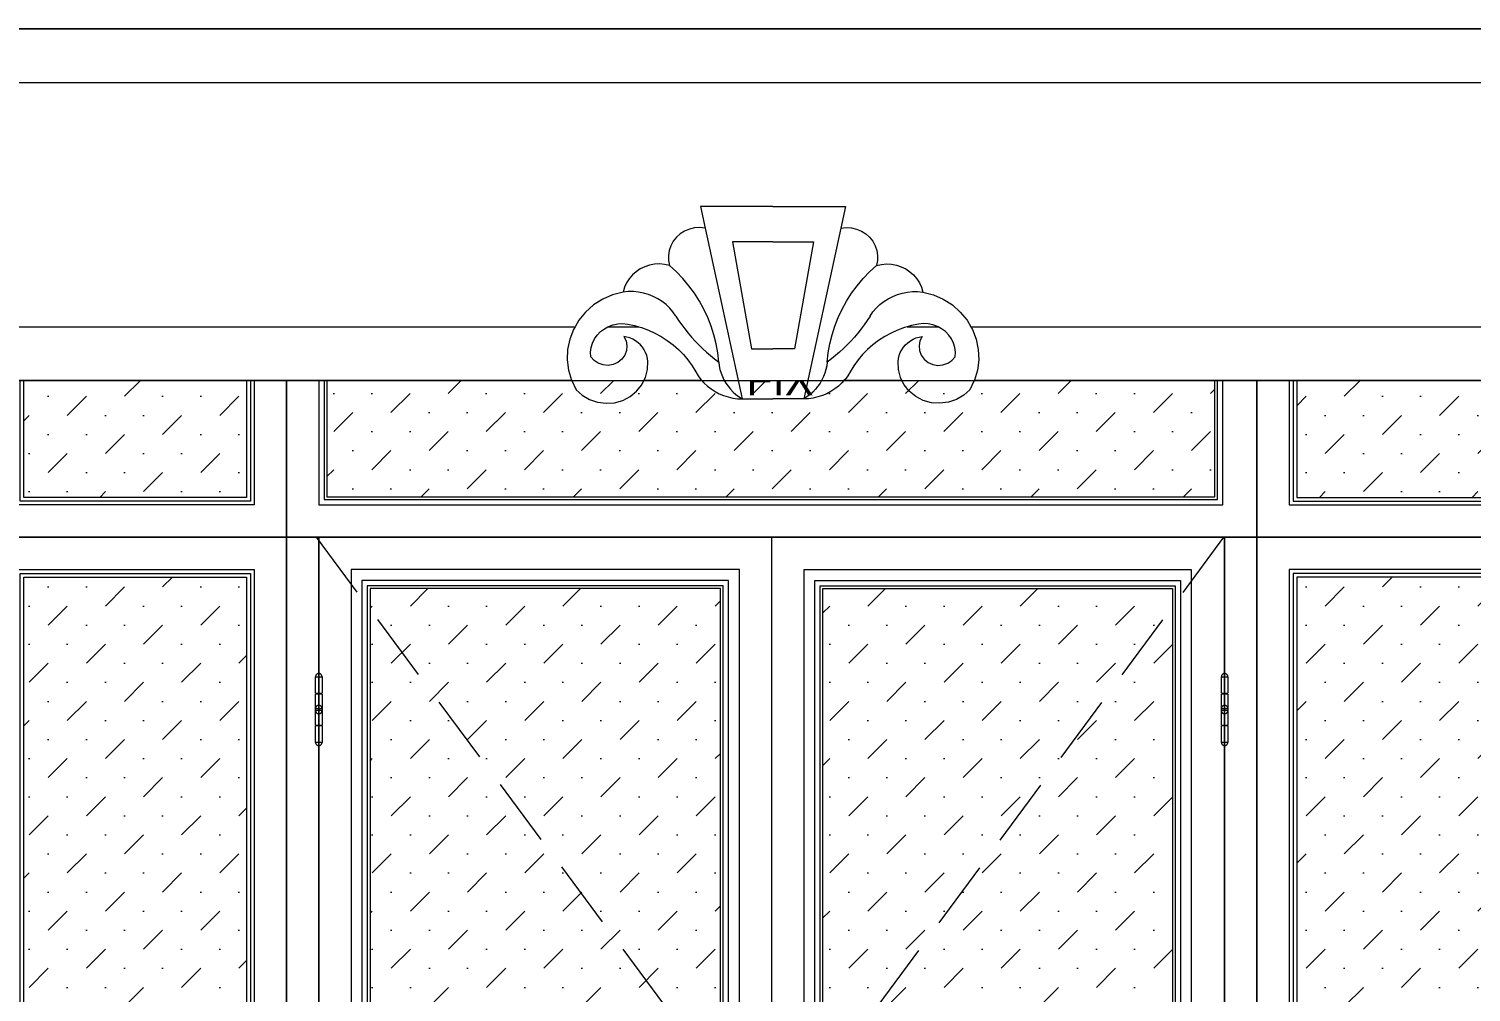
# Model space of a CAD drawing. Header units: millimetres. Extents: x 1832547 to 2001569, y -558009 to -417808.
# Drawn here: x 1887762 to 1890438, y -522207 to -520421 of the extents above; entities that cross this region are included whole.
import ezdxf
from ezdxf.xclip import XClip

# ---------------------------------------------------------------- set-up
doc = ezdxf.new("R2010")
doc.units = ezdxf.units.MM
doc.header["$MEASUREMENT"] = 0
doc.header["$XCLIPFRAME"] = 0
doc.linetypes.add('HIDDEN', pattern=[9.525, 6.35, -3.175])
doc.layers.get('0').update_dxf_attribs({"linetype": 'CONTINUOUS'})
for name, color, linetype, lineweight in [('AUDIT_I_120404221301-0', 7, 'CONTINUOUS', 15), ('CA . CỬA', 251, 'CONTINUOUS', 5), ('CA. HATCH', 250, 'CONTINUOUS', 9), ('CA. TUONG', 30, 'CONTINUOUS', 30), ('CA.dim 08', 8, 'CONTINUOUS', 13), ('CA.khuat 75', 75, 'HIDDEN', 9), ('CA.noi that 15', 15, 'CONTINUOUS', 9), ('CA.thay 145', 145, 'CONTINUOUS', 18)]:
    doc.layers.add(name, color=color, linetype=linetype, lineweight=lineweight)
doc.styles.add('CA.JSC1', font='Vhavan.ttf', dxfattribs={"width": 0.8})

# ---------------------------------------------------------------- blocks, each defined once
blk = doc.blocks.new('BANLE')
at = {"layer": 'CA.noi that 15'}
for p, q in [((0, 68.6), (12, 68.6)), ((0, 38.2), (0, 68.6)), ((12, 68.6), (12, 38.2)), ((0, 38.2), (12, 38.2)), ((0, 6), (0, 36.4)), ((12, 36.4), (0, 36.4)), ((4, 38.2), (8, 38.2)), ((4, 36.4), (4, 38.2)), ((8, 36.4), (4, 36.4)), ((8, 38.2), (8, 36.4)), ((12, 36.4), (12, 6)), ((12, 6), (0, 6))]:
    blk.add_line(p, q, dxfattribs=at)
for centre, start, end in [((6, 68.6), 0, 180), ((6, 6), 180, 0)]:
    blk.add_arc(centre, 6, start, end, dxfattribs=at)
blk = doc.blocks.new('\xad54t54')
at = {"layer": 'CA. HATCH'}
h = blk.add_hatch(dxfattribs=at)
h.set_pattern_fill('MUDST', color=256, scale=200, angle=45, double=1)
h.paths.add_polyline_path([(1846347.3, -516420.5), (1845934.2, -516420.5), (1845934.2, -516772.5), (1846347.3, -516772.5)])
h.paths.add_polyline_path([(1846347.3, -516920.5), (1845934.2, -516920.5), (1845934.2, -519042.5), (1846347.3, -519042.5)])
h.paths.add_polyline_path([(1843572.9, -516420.5), (1843986, -516420.5), (1843986, -516772.5), (1843572.9, -516772.5)])
h.paths.add_polyline_path([(1843572.9, -516920.5), (1843986, -516920.5), (1843986, -519052.5), (1843572.9, -519052.5)])
h = blk.add_hatch(dxfattribs=at)
h.set_pattern_fill('MUDST', color=256, scale=200, angle=45, double=1)
h.set_pattern_definition([(45, (-165110.01, 7465.335), (35.355339, 106.0660172), [50, -50, 0, -50, 0, -50])])
h.paths.add_polyline_path([(1844135, -516771.5), (1845782.2, -516771.5), (1845782.2, -516421.5), (1844135, -516421.5)])
h = blk.add_hatch(dxfattribs=at)
h.set_pattern_fill('MUDST', color=256, scale=200, angle=45, double=1)
h.paths.add_polyline_path([(1844215, -519021.5), (1844865.1, -519021.5), (1844865.1, -516941.5), (1844215, -516941.5)])
h.paths.add_polyline_path([(1845703.3, -519021.5), (1845055.1, -519021.5), (1845055.1, -516941.5), (1845703.3, -516941.5)])
at = {"layer": 'CA . CỬA'}
blk.add_lwpolyline([(1844060, -519126.5), (1844060, -516346.5), (1845860.2, -516346.5), (1845860.2, -519126.5)], dxfattribs=at)
at = {"layer": 'CA. HATCH'}
blk.add_lwpolyline([(1845703.3, -519021.5), (1845055.1, -519021.5), (1845055.1, -516941.5), (1845703.3, -516941.5)], close=True, dxfattribs=at)
at = {"layer": 'CA.dim 08'}
for points in [[(1843565.9, -516413.5), (1843993, -516413.5), (1843993, -516779.5), (1843565.9, -516779.5)], [(1843572.9, -516420.5), (1843986, -516420.5), (1843986, -516772.5), (1843572.9, -516772.5)], [(1844130, -516776.5), (1845787.2, -516776.5), (1845787.2, -516416.5), (1844130, -516416.5)], [(1844135, -516771.5), (1845782.2, -516771.5), (1845782.2, -516421.5), (1844135, -516421.5)], [(1846354.3, -516413.5), (1845927.2, -516413.5), (1845927.2, -516779.5), (1846354.3, -516779.5)], [(1846347.3, -516420.5), (1845934.2, -516420.5), (1845934.2, -516772.5), (1846347.3, -516772.5)], [(1843565.9, -516913.5), (1843993, -516913.5), (1843993, -519059.5), (1843565.9, -519059.5)], [(1846354.3, -516913.5), (1845927.2, -516913.5), (1845927.2, -519049.5), (1846354.3, -519049.5)], [(1843572.9, -516920.5), (1843986, -516920.5), (1843986, -519052.5), (1843572.9, -519052.5)], [(1844210, -519026.5), (1844870.1, -519026.5), (1844870.1, -516936.5), (1844210, -516936.5)], [(1845708.3, -519026.5), (1845050.1, -519026.5), (1845050.1, -516936.5), (1845708.3, -516936.5)], [(1846347.3, -516920.5), (1845934.2, -516920.5), (1845934.2, -519042.5), (1846347.3, -519042.5)], [(1844215, -519021.5), (1844865.1, -519021.5), (1844865.1, -516941.5), (1844215, -516941.5)]]:
    blk.add_lwpolyline(points, close=True, dxfattribs=at)
at = {"layer": 'CA.khuat 75', "ltscale": 20}
for points in [[(1844115, -516846.5), (1844960.1, -517981.5), (1844113.1, -519116.5)], [(1845798.3, -516846.5), (1844960.1, -517981.5), (1845800.2, -519116.5)]]:
    blk.add_lwpolyline(points, dxfattribs=at)
at = {"layer": 'CA.noi that 15'}
for points in [[(1844200, -519036.5), (1844880.1, -519036.5), (1844880.1, -516926.5), (1844200, -516926.5)], [(1845718.3, -519036.5), (1845040.1, -519036.5), (1845040.1, -516926.5), (1845718.3, -516926.5)]]:
    blk.add_lwpolyline(points, close=True, dxfattribs=at)
at = {"layer": 'CA.thay 145'}
for points in [[(1843438.9, -519126.5), (1843438.9, -516286.5), (1846481.3, -516286.5), (1846481.3, -519126.5)], [(1843498.9, -519126.5), (1843498.9, -516346.5), (1846421.3, -516346.5), (1846421.3, -519126.5)], [(1843498.9, -516846.5), (1846421.3, -516846.5)], [(1846421.3, -516846.5), (1843498.9, -516846.5)], [(1845800.2, -519116.5), (1845800.2, -516846.5)]]:
    blk.add_lwpolyline(points, dxfattribs=at)
for points in [[(1843498.9, -516346.5), (1844060, -516346.5), (1844060, -519126.5), (1843498.9, -519126.5)], [(1843498.9, -516346.5), (1844060, -516346.5), (1844060, -516846.5), (1843498.9, -516846.5)], [(1844120, -519126.5), (1844120, -516846.5), (1845800.2, -516846.5), (1845800.2, -519126.5), (1845860.2, -519126.5), (1845860.2, -516346.5), (1844060, -516346.5), (1844060, -519126.5)], [(1846421.3, -516346.5), (1845860.2, -516346.5), (1845860.2, -516846.5), (1846421.3, -516846.5)], [(1843558.9, -516406.5), (1844000, -516406.5), (1844000, -516786.5), (1843558.9, -516786.5)], [(1844120, -516786.5), (1845797.2, -516786.5), (1845797.2, -516406.5), (1844120, -516406.5)], [(1846361.3, -516406.5), (1845920.2, -516406.5), (1845920.2, -516786.5), (1846361.3, -516786.5)], [(1843498.9, -516846.5), (1844060, -516846.5), (1844060, -519126.5), (1843498.9, -519126.5)], [(1844120, -519116.5), (1844960.1, -519116.5), (1844960.1, -516846.5), (1844120, -516846.5)], [(1845800.2, -519116.5), (1844960.1, -519116.5), (1844960.1, -516846.5), (1845800.2, -516846.5)], [(1846421.3, -516846.5), (1845860.2, -516846.5), (1845860.2, -519126.5), (1846421.3, -519126.5)], [(1843558.9, -516906.5), (1844000, -516906.5), (1844000, -519066.5), (1843558.9, -519066.5)], [(1844180, -519056.5), (1844900.1, -519056.5), (1844900.1, -516906.5), (1844180, -516906.5)], [(1845738.3, -519056.5), (1845020.1, -519056.5), (1845020.1, -516906.5), (1845738.3, -516906.5)], [(1846361.3, -516906.5), (1845920.2, -516906.5), (1845920.2, -519056.5), (1846361.3, -519056.5)]]:
    blk.add_lwpolyline(points, close=True, dxfattribs=at)
for p in [(1844114, -517173.8), (1845794.2, -517173.8), (1844114, -517232.9), (1845794.2, -517232.9)]:
    blk.add_blockref('BANLE', p)
at = {"layer": 'AUDIT_I_120404221301-0', "style": 'CA.JSC1'}
blk.add_text('fix', height=60, dxfattribs=at).set_placement((1844913, -516583.5))

msp = doc.modelspace()

# ---------------------------------------------------------------- linework, layer by layer
at = {"layer": 'CA.thay 145'}
for p, q in [((1891875.4, -520420.8), (1886418.1, -520420.8)), ((1891775.4, -520520.8), (1886518.1, -520520.8)), ((1889142.8, -520750.2), (1889008.1, -520750.2)), ((1889008.1, -520750.2), (1889016.8, -520790.2)), ((1889142.8, -520750.2), (1889277.5, -520750.2)), ((1889277.5, -520750.2), (1889268.8, -520790.2)), ((1888987.9, -520792.1), (1888978.9, -520795.8)), ((1888997.3, -520789.9), (1888987.9, -520792.1)), ((1889007.1, -520789.3), (1888997.3, -520789.9)), ((1889016.8, -520790.2), (1889007.1, -520789.3)), ((1889016.8, -520790.2), (1889085.8, -521107.2)), ((1889268.8, -520790.2), (1889199.8, -521107.2)), ((1889268.8, -520790.2), (1889278.5, -520789.3)), ((1889278.5, -520789.3), (1889288.2, -520789.9)), ((1889288.2, -520789.9), (1889297.7, -520792.1)), ((1889297.7, -520792.1), (1889306.7, -520795.8)), ((1888957.7, -520814.6), (1888953.1, -520822.9)), ((1888963.6, -520807.2), (1888957.7, -520814.6)), ((1888970.7, -520800.9), (1888963.6, -520807.2)), ((1888978.9, -520795.8), (1888970.7, -520800.9)), ((1889067.6, -520815.9), (1889102.9, -521014.3)), ((1889142.8, -520815.9), (1889067.6, -520815.9)), ((1889142.8, -520815.9), (1889218, -520815.9)), ((1889218, -520815.9), (1889182.7, -521014.3)), ((1889306.7, -520795.8), (1889314.9, -520800.9)), ((1889314.9, -520800.9), (1889322, -520807.2)), ((1889322, -520807.2), (1889327.9, -520814.6)), ((1889327.9, -520814.6), (1889332.5, -520822.9)), ((1888950.1, -520831.8), (1888948.8, -520841)), ((1888948.8, -520841), (1888949, -520850.4)), ((1888953.1, -520822.9), (1888950.1, -520831.8)), ((1889332.5, -520822.9), (1889335.5, -520831.8)), ((1889335.5, -520831.8), (1889336.8, -520841)), ((1889336.8, -520841), (1889336.6, -520850.4)), ((1888888.8, -520871.1), (1888881.9, -520877.2)), ((1888896.5, -520866), (1888888.8, -520871.1)), ((1888904.9, -520861.9), (1888896.5, -520866)), ((1888913.8, -520859), (1888904.9, -520861.9)), ((1888923, -520857.3), (1888913.8, -520859)), ((1888932.4, -520856.8), (1888923, -520857.3)), ((1888941.8, -520857.5), (1888932.4, -520856.8)), ((1888950.9, -520859.5), (1888941.8, -520857.5)), ((1888949, -520850.4), (1888950.9, -520859.5)), ((1888963.7, -520871.4), (1888950.9, -520859.5)), ((1888975.6, -520884), (1888963.7, -520871.4)), ((1889309.9, -520884), (1889321.9, -520871.4)), ((1889321.9, -520871.4), (1889334.6, -520859.5)), ((1889336.6, -520850.4), (1889334.6, -520859.5)), ((1889334.6, -520859.5), (1889343.8, -520857.5)), ((1889343.8, -520857.5), (1889353.2, -520856.8)), ((1889353.2, -520856.8), (1889362.6, -520857.3)), ((1889362.6, -520857.3), (1889371.8, -520859)), ((1889371.8, -520859), (1889380.7, -520861.9)), ((1889380.7, -520861.9), (1889389.1, -520866)), ((1889389.1, -520866), (1889396.8, -520871.1)), ((1889396.8, -520871.1), (1889403.7, -520877.2)), ((1888867.3, -520900.1), (1888864.8, -520908.8)), ((1888871, -520891.9), (1888867.3, -520900.1)), ((1888875.9, -520884.2), (1888871, -520891.9)), ((1888881.9, -520877.2), (1888875.9, -520884.2)), ((1888986.7, -520897.2), (1888975.6, -520884)), ((1888996.9, -520911.2), (1888986.7, -520897.2)), ((1889288.6, -520911.2), (1889298.8, -520897.2)), ((1889298.8, -520897.2), (1889309.9, -520884)), ((1889403.7, -520877.2), (1889409.7, -520884.2)), ((1889409.7, -520884.2), (1889414.6, -520891.9)), ((1889414.6, -520891.9), (1889418.3, -520900.1)), ((1889418.3, -520900.1), (1889420.8, -520908.8)), ((1888826.9, -520922.2), (1888810.1, -520932.9)), ((1888845.3, -520914.1), (1888826.9, -520922.2)), ((1888864.8, -520908.8), (1888845.3, -520914.1)), ((1888874.3, -520908), (1888864.8, -520908.8)), ((1888883.9, -520908), (1888874.3, -520908)), ((1888893.4, -520908.9), (1888883.9, -520908)), ((1888902.7, -520910.7), (1888893.4, -520908.9)), ((1888911.9, -520913.4), (1888902.7, -520910.7)), ((1888920.7, -520917), (1888911.9, -520913.4)), ((1888929.1, -520921.3), (1888920.7, -520917)), ((1888937.1, -520926.4), (1888929.1, -520921.3)), ((1888944.4, -520932.2), (1888937.1, -520926.4)), ((1889006.2, -520925.7), (1888996.9, -520911.2)), ((1889014.5, -520940.8), (1889006.2, -520925.7)), ((1889271.1, -520940.8), (1889279.4, -520925.7)), ((1889279.4, -520925.7), (1889288.6, -520911.2)), ((1889341.1, -520932.2), (1889348.5, -520926.4)), ((1889348.5, -520926.4), (1889356.5, -520921.3)), ((1889356.5, -520921.3), (1889364.9, -520917)), ((1889364.9, -520917), (1889373.7, -520913.4)), ((1889373.7, -520913.4), (1889382.9, -520910.7)), ((1889382.9, -520910.7), (1889392.2, -520908.9)), ((1889392.2, -520908.9), (1889401.7, -520908)), ((1889401.7, -520908), (1889411.3, -520908)), ((1889411.3, -520908), (1889420.8, -520908.8)), ((1889420.8, -520908.8), (1889440.3, -520914.1)), ((1889440.3, -520914.1), (1889458.7, -520922.2)), ((1889458.7, -520922.2), (1889475.5, -520932.9)), ((1888795.3, -520946.1), (1888782.7, -520961.3)), ((1888810.1, -520932.9), (1888795.3, -520946.1)), ((1888951.2, -520938.7), (1888944.4, -520932.2)), ((1888957.3, -520945.8), (1888951.2, -520938.7)), ((1888962.6, -520953.4), (1888957.3, -520945.8)), ((1888962.6, -520953.4), (1888967.8, -520961.5)), ((1889021.8, -520956.3), (1889014.5, -520940.8)), ((1889263.8, -520956.3), (1889271.1, -520940.8)), ((1889323, -520953.4), (1889317.7, -520961.5)), ((1889323, -520953.4), (1889328.3, -520945.8)), ((1889328.3, -520945.8), (1889334.4, -520938.7)), ((1889334.4, -520938.7), (1889341.1, -520932.2)), ((1889475.5, -520932.9), (1889490.3, -520946.1)), ((1889490.3, -520946.1), (1889502.8, -520961.3)), ((1887381.2, -520973.2), (1888775.7, -520973.2)), ((1888772.9, -520978.2), (1888765.9, -520996.3)), ((1888775.7, -520973.2), (1888772.9, -520978.2)), ((1888782.7, -520961.3), (1888775.7, -520973.2)), ((1888823, -520982.3), (1888830, -520976.9)), ((1888830, -520976.9), (1888836.7, -520973.2)), ((1888836.7, -520973.2), (1888837.8, -520972.7)), ((1888836.7, -520973.2), (1888893.9, -520973.2)), ((1888837.8, -520972.7), (1888846.2, -520969.6)), ((1888846.2, -520969.6), (1888854.9, -520967.9)), ((1888854.9, -520967.9), (1888863.9, -520967.4)), ((1888863.9, -520967.4), (1888872.8, -520968.2)), ((1888872.8, -520968.2), (1888886, -520971)), ((1888886, -520971), (1888893.9, -520973.2)), ((1888893.9, -520973.2), (1888899, -520974.7)), ((1888899, -520974.7), (1888911.6, -520979.3)), ((1888911.6, -520979.3), (1888923.8, -520984.9)), ((1888967.8, -520961.5), (1888973.4, -520969.5)), ((1888973.4, -520969.5), (1888979.2, -520977.3)), ((1888979.2, -520977.3), (1888985.3, -520985)), ((1889028, -520972.2), (1889021.8, -520956.3)), ((1889033.2, -520988.5), (1889028, -520972.2)), ((1889252.4, -520988.5), (1889257.5, -520972.2)), ((1889257.5, -520972.2), (1889263.8, -520956.3)), ((1889306.4, -520977.3), (1889300.3, -520985)), ((1889312.2, -520969.5), (1889306.4, -520977.3)), ((1889317.7, -520961.5), (1889312.2, -520969.5)), ((1889374, -520979.3), (1889361.8, -520984.9)), ((1889386.6, -520974.7), (1889374, -520979.3)), ((1889391.7, -520973.2), (1889386.6, -520974.7)), ((1889399.6, -520971), (1889391.7, -520973.2)), ((1889391.7, -520973.2), (1889448.9, -520973.2)), ((1889412.8, -520968.2), (1889399.6, -520971)), ((1889421.7, -520967.4), (1889412.8, -520968.2)), ((1889430.7, -520967.9), (1889421.7, -520967.4)), ((1889439.4, -520969.6), (1889430.7, -520967.9)), ((1889447.8, -520972.7), (1889439.4, -520969.6)), ((1889448.9, -520973.2), (1889447.8, -520972.7)), ((1889455.6, -520976.9), (1889448.9, -520973.2)), ((1889462.6, -520982.3), (1889455.6, -520976.9)), ((1889502.8, -520961.3), (1889509.8, -520973.2)), ((1889509.8, -520973.2), (1890912.3, -520973.2)), ((1889509.8, -520973.2), (1889512.7, -520978.2)), ((1889512.7, -520978.2), (1889519.7, -520996.3)), ((1888765.9, -520996.3), (1888761.9, -521015.3)), ((1888805.6, -521011.7), (1888808.1, -521003.4)), ((1888808.1, -521003.4), (1888811.9, -520995.7)), ((1888811.9, -520995.7), (1888816.9, -520988.6)), ((1888816.9, -520988.6), (1888823, -520982.3)), ((1888866.1, -520991.1), (1888870.2, -520999.4)), ((1888871.9, -520992.3), (1888866.1, -520991.1)), ((1888870.2, -520999.4), (1888871.8, -521008.4)), ((1888877.5, -520994.1), (1888871.9, -520992.3)), ((1888882.9, -520996.5), (1888877.5, -520994.1)), ((1888888, -520999.5), (1888882.9, -520996.5)), ((1888892.7, -521002.9), (1888888, -520999.5)), ((1888896.9, -521006.9), (1888892.7, -521002.9)), ((1888900.7, -521011.3), (1888896.9, -521006.9)), ((1888923.8, -520984.9), (1888935.6, -520991.3)), ((1888935.6, -520991.3), (1888946.8, -520998.5)), ((1888946.8, -520998.5), (1888957.4, -521006.5)), ((1888957.4, -521006.5), (1888967.4, -521015.3)), ((1888985.3, -520985), (1888991.6, -520992.4)), ((1888991.6, -520992.4), (1888998.2, -520999.7)), ((1888998.2, -520999.7), (1889005, -521006.7)), ((1889005, -521006.7), (1889012, -521013.6)), ((1889037.3, -521005), (1889033.2, -520988.5)), ((1889040.4, -521021.8), (1889037.3, -521005)), ((1889245.2, -521021.8), (1889248.2, -521005)), ((1889248.2, -521005), (1889252.4, -520988.5)), ((1889280.6, -521006.7), (1889273.6, -521013.6)), ((1889287.4, -520999.7), (1889280.6, -521006.7)), ((1889294, -520992.4), (1889287.4, -520999.7)), ((1889300.3, -520985), (1889294, -520992.4)), ((1889328.2, -521006.5), (1889318.2, -521015.3)), ((1889338.8, -520998.5), (1889328.2, -521006.5)), ((1889350, -520991.3), (1889338.8, -520998.5)), ((1889361.8, -520984.9), (1889350, -520991.3)), ((1889384.9, -521011.3), (1889388.7, -521006.9)), ((1889388.7, -521006.9), (1889392.9, -521002.9)), ((1889392.9, -521002.9), (1889397.6, -520999.5)), ((1889397.6, -520999.5), (1889402.7, -520996.5)), ((1889402.7, -520996.5), (1889408, -520994.1)), ((1889408, -520994.1), (1889413.7, -520992.3)), ((1889413.7, -520992.3), (1889419.5, -520991.1)), ((1889415.4, -520999.4), (1889413.8, -521008.4)), ((1889419.5, -520991.1), (1889415.4, -520999.4)), ((1889468.7, -520988.6), (1889462.6, -520982.3)), ((1889473.7, -520995.7), (1889468.7, -520988.6)), ((1889477.5, -521003.4), (1889473.7, -520995.7)), ((1889480, -521011.7), (1889477.5, -521003.4)), ((1889519.7, -520996.3), (1889523.6, -521015.3)), ((1888761.9, -521015.3), (1888761.2, -521034.6)), ((1888804.4, -521020.2), (1888805.6, -521011.7)), ((1888804.7, -521028.8), (1888804.4, -521020.2)), ((1888810.8, -521035.7), (1888804.7, -521028.8)), ((1888862.3, -521033.5), (1888855.1, -521039.3)), ((1888867.8, -521026), (1888862.3, -521033.5)), ((1888871, -521017.4), (1888867.8, -521026)), ((1888871.8, -521008.4), (1888871, -521017.4)), ((1888903.9, -521016), (1888900.7, -521011.3)), ((1888906.6, -521021.1), (1888903.9, -521016)), ((1888908.6, -521026.4), (1888906.6, -521021.1)), ((1888910, -521032), (1888908.6, -521026.4)), ((1888910.8, -521037.6), (1888910, -521032)), ((1888967.4, -521015.3), (1888976.6, -521024.7)), ((1888976.6, -521024.7), (1888985, -521034.8)), ((1889012, -521013.6), (1889019.2, -521020.2)), ((1889019.2, -521020.2), (1889026.7, -521026.6)), ((1889026.7, -521026.6), (1889034.4, -521032.8)), ((1889034.4, -521032.8), (1889042.3, -521038.7)), ((1889042.3, -521038.7), (1889040.4, -521021.8)), ((1889102.9, -521014.3), (1889142.8, -521014.3)), ((1889182.7, -521014.3), (1889142.8, -521014.3)), ((1889243.3, -521038.7), (1889245.2, -521021.8)), ((1889251.2, -521032.8), (1889243.3, -521038.7)), ((1889258.9, -521026.6), (1889251.2, -521032.8)), ((1889266.4, -521020.2), (1889258.9, -521026.6)), ((1889273.6, -521013.6), (1889266.4, -521020.2)), ((1889309, -521024.7), (1889300.6, -521034.8)), ((1889318.2, -521015.3), (1889309, -521024.7)), ((1889374.8, -521037.6), (1889375.6, -521032)), ((1889375.6, -521032), (1889377, -521026.4)), ((1889377, -521026.4), (1889379, -521021.1)), ((1889379, -521021.1), (1889381.7, -521016)), ((1889381.7, -521016), (1889384.9, -521011.3)), ((1889413.8, -521008.4), (1889414.6, -521017.4)), ((1889414.6, -521017.4), (1889417.8, -521026)), ((1889417.8, -521026), (1889423.2, -521033.5)), ((1889423.2, -521033.5), (1889430.5, -521039.3)), ((1889474.8, -521035.7), (1889480.9, -521028.8)), ((1889481.2, -521020.2), (1889480, -521011.7)), ((1889480.9, -521028.8), (1889481.2, -521020.2)), ((1889523.6, -521015.3), (1889524.4, -521034.6)), ((1888761.2, -521034.6), (1888763.6, -521053.9)), ((1888763.6, -521053.9), (1888769.1, -521072.5)), ((1888818.6, -521040.9), (1888810.8, -521035.7)), ((1888827.6, -521044), (1888818.6, -521040.9)), ((1888837.1, -521044.8), (1888827.6, -521044)), ((1888846.4, -521043.2), (1888837.1, -521044.8)), ((1888855.1, -521039.3), (1888846.4, -521043.2)), ((1888906.4, -521067.3), (1888910.2, -521052.7)), ((1888910.2, -521052.7), (1888910.8, -521037.6)), ((1888985, -521034.8), (1888992.6, -521045.5)), ((1888992.6, -521045.5), (1888999.4, -521056.7)), ((1888999.4, -521056.7), (1889003.9, -521064)), ((1889042.3, -521038.7), (1889043.1, -521045.6)), ((1889043.1, -521045.6), (1889044.5, -521052.4)), ((1889044.5, -521052.4), (1889046.4, -521059.1)), ((1889046.4, -521059.1), (1889048.9, -521065.6)), ((1889239.2, -521059.1), (1889236.7, -521065.6)), ((1889241.1, -521052.4), (1889239.2, -521059.1)), ((1889242.5, -521045.6), (1889241.1, -521052.4)), ((1889243.3, -521038.7), (1889242.5, -521045.6)), ((1889286.2, -521056.7), (1889281.7, -521064)), ((1889292.9, -521045.5), (1889286.2, -521056.7)), ((1889300.6, -521034.8), (1889292.9, -521045.5)), ((1889375.4, -521052.7), (1889374.8, -521037.6)), ((1889379.2, -521067.3), (1889375.4, -521052.7)), ((1889430.5, -521039.3), (1889439.2, -521043.2)), ((1889439.2, -521043.2), (1889448.5, -521044.8)), ((1889448.5, -521044.8), (1889458, -521044)), ((1889458, -521044), (1889467, -521040.9)), ((1889467, -521040.9), (1889474.8, -521035.7)), ((1889522, -521053.9), (1889516.5, -521072.5)), ((1889524.4, -521034.6), (1889522, -521053.9)), ((1888769.4, -521073.2), (1887381.2, -521073.2)), ((1888769.1, -521072.5), (1888769.4, -521073.2)), ((1888769.4, -521073.2), (1888777.6, -521090)), ((1888889.9, -521092.9), (1888899.6, -521080.9)), ((1888899.6, -521080.9), (1888903.4, -521073.2)), ((1888903.4, -521073.2), (1888906.4, -521067.3)), ((1889011.1, -521073.2), (1888903.4, -521073.2)), ((1889003.9, -521064), (1889009, -521070.9)), ((1889009, -521070.9), (1889011.1, -521073.2)), ((1889011.1, -521073.2), (1889014.8, -521077.4)), ((1889014.8, -521077.4), (1889021.1, -521083.3)), ((1889021.1, -521083.3), (1889028, -521088.6)), ((1889048.9, -521065.6), (1889051.9, -521071.9)), ((1889051.9, -521071.9), (1889055.5, -521077.9)), ((1889055.5, -521077.9), (1889059.5, -521083.7)), ((1889059.5, -521083.7), (1889063.9, -521089.2)), ((1889226.1, -521083.7), (1889221.7, -521089.2)), ((1889230.1, -521077.9), (1889226.1, -521083.7)), ((1889233.7, -521071.9), (1889230.1, -521077.9)), ((1889236.7, -521065.6), (1889233.7, -521071.9)), ((1889264.5, -521083.3), (1889257.6, -521088.6)), ((1889270.8, -521077.4), (1889264.5, -521083.3)), ((1889274.5, -521073.2), (1889270.8, -521077.4)), ((1889276.6, -521070.9), (1889274.5, -521073.2)), ((1889382.1, -521073.2), (1889274.5, -521073.2)), ((1889281.7, -521064), (1889276.6, -521070.9)), ((1889382.1, -521073.2), (1889379.2, -521067.3)), ((1889386, -521080.9), (1889382.1, -521073.2)), ((1889395.7, -521092.9), (1889386, -521080.9)), ((1889516.1, -521073.2), (1889508, -521090)), ((1889516.5, -521072.5), (1889516.1, -521073.2)), ((1890912.3, -521073.2), (1889516.1, -521073.2)), ((1888777.6, -521090), (1888789, -521100.4)), ((1888789, -521100.4), (1888802.5, -521108.3)), ((1888802.5, -521108.3), (1888817.4, -521113.3)), ((1888817.4, -521113.3), (1888833.1, -521115.2)), ((1888833.1, -521115.2), (1888848.8, -521114.1)), ((1888848.8, -521114.1), (1888864, -521109.8)), ((1888864, -521109.8), (1888877.8, -521102.6)), ((1888877.8, -521102.6), (1888889.9, -521092.9)), ((1889028, -521088.6), (1889035.3, -521093.3)), ((1889035.3, -521093.3), (1889043.1, -521097.4)), ((1889043.1, -521097.4), (1889051.2, -521100.8)), ((1889051.2, -521100.8), (1889059.6, -521103.5)), ((1889059.6, -521103.5), (1889068.2, -521105.5)), ((1889063.9, -521089.2), (1889068.8, -521094.3)), ((1889068.2, -521105.5), (1889077, -521106.7)), ((1889068.8, -521094.3), (1889074.1, -521099)), ((1889074.1, -521099), (1889079.8, -521103.3)), ((1889077, -521106.7), (1889085.8, -521107.2)), ((1889079.8, -521103.3), (1889085.8, -521107.2)), ((1889085.8, -521107.2), (1889142.8, -521107.2)), ((1889199.8, -521107.2), (1889142.8, -521107.2)), ((1889205.8, -521103.3), (1889199.8, -521107.2)), ((1889208.6, -521106.7), (1889199.8, -521107.2)), ((1889211.5, -521099), (1889205.8, -521103.3)), ((1889217.4, -521105.5), (1889208.6, -521106.7)), ((1889216.8, -521094.3), (1889211.5, -521099)), ((1889221.7, -521089.2), (1889216.8, -521094.3)), ((1889226, -521103.5), (1889217.4, -521105.5)), ((1889234.4, -521100.8), (1889226, -521103.5)), ((1889242.5, -521097.4), (1889234.4, -521100.8)), ((1889250.2, -521093.3), (1889242.5, -521097.4)), ((1889257.6, -521088.6), (1889250.2, -521093.3)), ((1889407.7, -521102.6), (1889395.7, -521092.9)), ((1889421.6, -521109.8), (1889407.7, -521102.6)), ((1889436.8, -521114.1), (1889421.6, -521109.8)), ((1889452.5, -521115.2), (1889436.8, -521114.1)), ((1889468.2, -521113.3), (1889452.5, -521115.2)), ((1889483.1, -521108.3), (1889468.2, -521113.3)), ((1889496.5, -521100.4), (1889483.1, -521108.3)), ((1889508, -521090), (1889496.5, -521100.4))]:
    msp.add_line(p, q, dxfattribs=at)
msp.add_lwpolyline([(1880488.5, -520420.8), (1895269.7, -520420.8)], dxfattribs=at)

# ---------------------------------------------------------------- next in the draw order: block references
at = {"layer": 'CA. TUONG'}
ref = msp.add_blockref('\xad54t54', (44180.3, -4517.1), dxfattribs=at)
XClip(ref).set_block_clipping_path([(1843438.9221946723, -516556.1796094576), (1846481.2902095364, -516556.1796094576), (1846481.2902095364, -518126.5155681118), (1846283.6574753213, -518126.5155681118), (1846283.6574753213, -518183.6790261315), (1843641.2894604583, -518183.6790261315), (1843641.2894604583, -518126.5155681118), (1843438.9221946723, -518126.5155681118)])

# ---------------------------------------------------------------- next in the draw order: linework, layer by layer
at = {"layer": 'CA.thay 145'}
msp.add_lwpolyline([(1887619.2, -521073.2), (1890661.6, -521073.2), (1890661.6, -522643.6), (1890464, -522643.6), (1890464, -522700.7), (1887821.6, -522700.7), (1887821.6, -522643.6), (1887619.2, -522643.6), (1887619.2, -521073.2)], close=True, dxfattribs=at)

doc.saveas('drawing.dxf')
